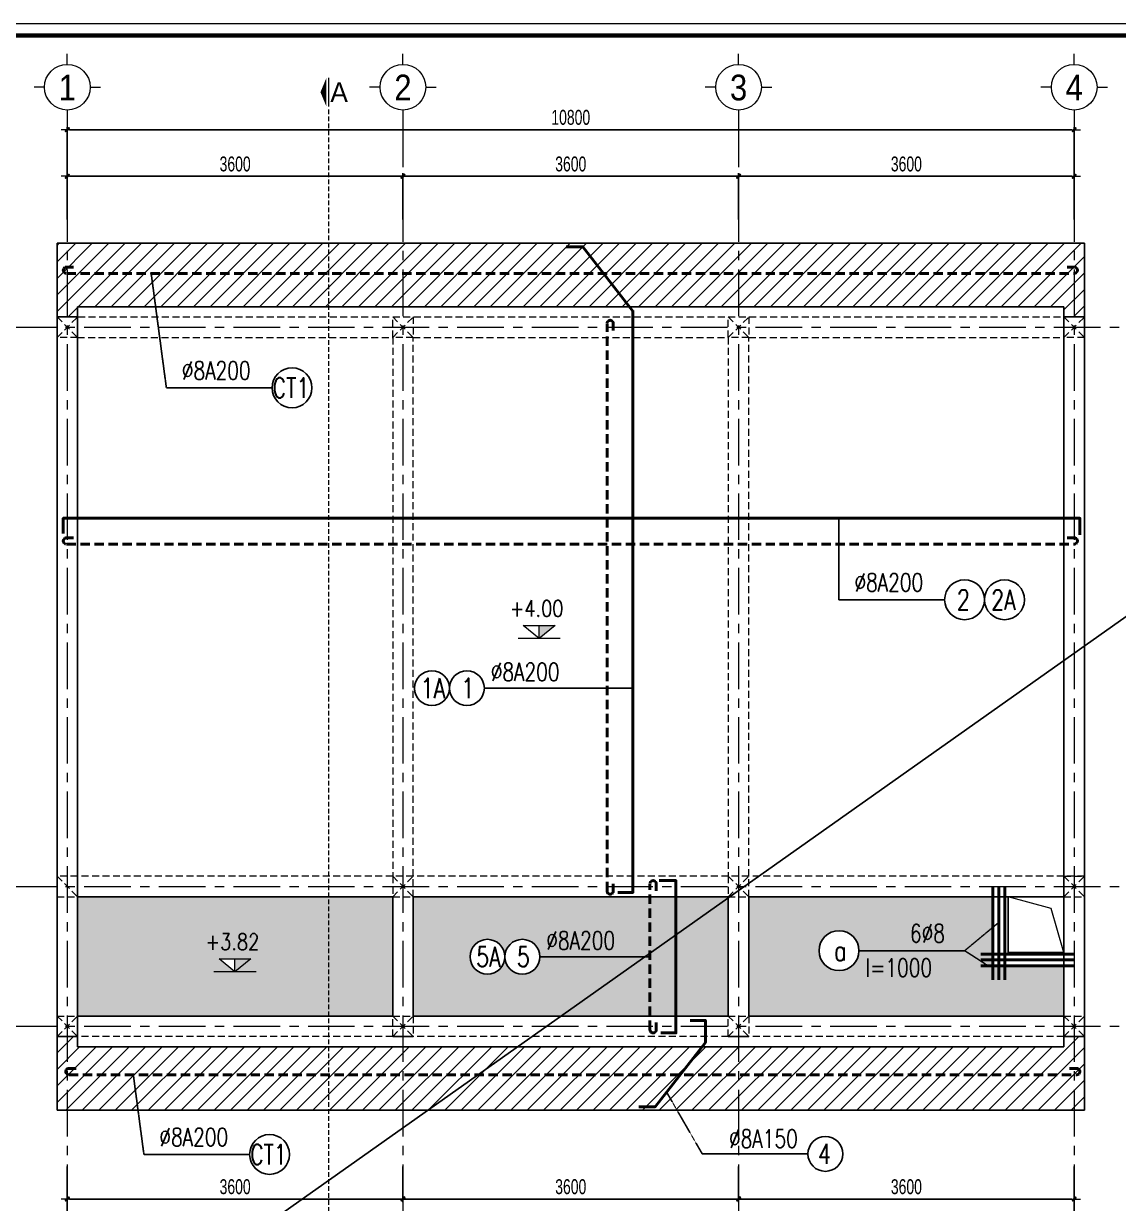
# Model space of a CAD drawing. Header units: millimetres. Extents: x -295047 to 304185, y -728047 to -308748.
# Drawn here: x -10634 to 1108, y -334331 to -321674 of the extents above; entities that cross this region are included whole.
import ezdxf
from ezdxf.enums import TextEntityAlignment as Align

# ---------------------------------------------------------------- set-up
doc = ezdxf.new("R2010")
doc.units = ezdxf.units.MM
doc.header["$MEASUREMENT"] = 0
doc.header["$PDMODE"] = 32
for name, pattern in [('CENTERX2', [4, 2.5, -0.5, 0.5, -0.5]), ('DASHDOT', [1, 0.5, -0.25, 0, -0.25]), ('HIDDEN', [0.375, 0.25, -0.125])]:
    doc.linetypes.add(name, pattern=pattern)
doc.layers.get('Defpoints').update_dxf_attribs({"color": 1})
doc.layers.add('KCS_Plotter', color=11, linetype='Continuous', plot=False)
for name, color, linetype, lineweight in [('Khungten_LCDI', 7, 'Continuous', 5), ('LC Dim', 8, 'Continuous', 18), ('LC Hatch', 252, 'Continuous', 9), ('LC ISO', 153, 'Continuous', 13), ('LC Khac', 4, 'Continuous', 9), ('LC MANH DUT', 35, 'HIDDEN', 5), ('LC Net dam2', 6, 'Continuous', 40), ('LC Net manh', 219, 'Continuous', 5), ('LC Net thay', 7, 'Continuous', 25), ('LC Net truc', 79, 'DASHDOT', 13), ('LC Text1', 3, 'Continuous', 20), ('LC Text2', 7, 'Continuous', 25)]:
    doc.layers.add(name, color=color, linetype=linetype, lineweight=lineweight)
doc.styles.add('HOATBIF', font='hoatbif.shx', dxfattribs={"width": 0.7})
doc.styles.add('Khungten', font='VHAVAN.TTF', dxfattribs={"width": 0.9, "height": 5000})
doc.styles.add('LC 1', font='VHAVANB.TTF')
doc.styles.add('LC 3', font='vnsimli.shx', dxfattribs={"width": 0.75})
doc.styles.add('T1', font='Vnsimli.shx', dxfattribs={"width": 0.8})
doc.styles.add('Title', font='VHBLACK.TTF', dxfattribs={"width": 0.8})
doc.dimstyles.new('1-70', dxfattribs={"dimscale": 70, "dimtxt": 2.5, "dimasz": 0.35, "dimexe": 0.5, "dimexo": 0, "dimgap": 0.8, "dimtad": 1, "dimdec": 0, "dimzin": 0, "dimdsep": 46, "dimtxsty": 'HOATBIF', "dimblk1": 'DOT', "dimblk2": 'DOT', "dimsah": 1, "dimcen": -1, "dimdle": 1, "dimclrd": 256, "dimclre": 256, "dimclrt": 4, "dimadec": 3, "dimazin": 2, "dimtfac": 0.3333333333333333, "dimtdec": 0, "dimtix": 1, "dimtmove": 2, "dimatfit": 3, "dimldrblk": 'DOT', "dimfxl": 1, "dimtvp": 0.8333333333333331, "dimtolj": 1, "dimtzin": 0, "dimarcsym": 0})

# ---------------------------------------------------------------- blocks, each defined once
blk = doc.blocks.new('DOT')
at = {"layer": 'LC Dim'}
blk.add_line((-3, 0), (3, 0), dxfattribs=at)
at = {"layer": 'LC Dim', "color": 4}
blk.add_line((-1, -1), (1, 1), dxfattribs=at)
blk.add_lwpolyline([(0.5, 1), (-1, -0.5), (-0.5, -1), (1, 0.5)], close=True, dxfattribs=at)
blk = doc.blocks.new('*D920')
at = {"layer": 'Defpoints', "color": 0, "linetype": 'HIDDEN', "transparency": 16777216}
for p in [(-10165.50914371408, -333935.1199011061), (634.4908562859491, -333935.1199011061), (634.4908562859491, -334783.5887099119)]:
    blk.add_point(p, dxfattribs=at)
at = {"layer": 'LC Dim', "linetype": 'HIDDEN', "lineweight": -2, "transparency": 16777216}
for p, q in [((-10165.50914371408, -333935.1199011061), (-10165.50914371408, -334815.5887099119)), ((634.4908562859491, -333935.1199011061), (634.4908562859491, -334815.5887099119)), ((-10143.10914371408, -334783.5887099119), (612.0908562859491, -334783.5887099119))]:
    blk.add_line(p, q, dxfattribs=at)
at = {"layer": 'LC Dim', "linetype": 'HIDDEN', "lineweight": -2, "transparency": 16777216, "xscale": 22.4, "yscale": 22.4, "zscale": 22.4, "rotation": 180}
blk.add_blockref('DOT', (-10165.50914371408, -334783.5887099119), dxfattribs=at)
at = {"layer": 'LC Dim', "linetype": 'HIDDEN', "lineweight": -2, "transparency": 16777216, "xscale": 22.4, "yscale": 22.4, "zscale": 22.4}
blk.add_blockref('DOT', (634.4908562859491, -334783.5887099119), dxfattribs=at)
at = {"layer": 'LC Dim', "color": 4, "linetype": 'HIDDEN', "transparency": 16777216, "insert": (-4765.509143714065, -334652.3887099119), "char_height": 160, "attachment_point": 5, "style": 'HOATBIF'}
blk.add_mtext('\\A1;10800', dxfattribs=at)
blk = doc.blocks.new('_Dot')
at = {"color": 0, "linetype": 'ByBlock', "lineweight": -2}
blk.add_line((-0.5, 0), (-1, 0), dxfattribs=at)
at = {"color": 0, "linetype": 'ByBlock', "const_width": 0.5}
blk.add_lwpolyline([(-0.25, 0, 1), (0.25, 0, 1)], format="xyb", close=True, dxfattribs=at)
blk = doc.blocks.new('*D923')
at = {"layer": 'Defpoints', "color": 0, "linetype": 'HIDDEN', "transparency": 16777216}
for p in [(-10165.50914371405, -333935.1199011061), (-6565.509143714051, -333935.1199011061), (-6565.509143714051, -334283.5887099119)]:
    blk.add_point(p, dxfattribs=at)
at = {"layer": 'LC Dim', "linetype": 'HIDDEN', "lineweight": -2, "transparency": 16777216}
for p, q in [((-10165.50914371405, -333935.1199011061), (-10165.50914371405, -334315.5887099119)), ((-6565.509143714051, -333935.1199011061), (-6565.509143714051, -334315.5887099119)), ((-10143.10914371405, -334283.5887099119), (-6587.909143714051, -334283.5887099119))]:
    blk.add_line(p, q, dxfattribs=at)
at = {"layer": 'LC Dim', "linetype": 'HIDDEN', "lineweight": -2, "transparency": 16777216, "xscale": 22.4, "yscale": 22.4, "zscale": 22.4, "rotation": 180}
blk.add_blockref('DOT', (-10165.50914371405, -334283.5887099119), dxfattribs=at)
at = {"layer": 'LC Dim', "linetype": 'HIDDEN', "lineweight": -2, "transparency": 16777216, "xscale": 22.4, "yscale": 22.4, "zscale": 22.4}
blk.add_blockref('DOT', (-6565.509143714051, -334283.5887099119), dxfattribs=at)
at = {"layer": 'LC Dim', "color": 4, "linetype": 'HIDDEN', "transparency": 16777216, "insert": (-8365.50914371405, -334152.3887099119), "char_height": 160, "attachment_point": 5, "style": 'HOATBIF'}
blk.add_mtext('\\A1;3600', dxfattribs=at)
blk = doc.blocks.new('*D924')
at = {"layer": 'Defpoints', "color": 0, "linetype": 'HIDDEN', "transparency": 16777216}
for p in [(-6565.509143714051, -333935.1199011061), (-2965.509143714051, -333935.1199011061), (-2965.509143714051, -334283.5887099119)]:
    blk.add_point(p, dxfattribs=at)
at = {"layer": 'LC Dim', "linetype": 'HIDDEN', "lineweight": -2, "transparency": 16777216}
for p, q in [((-6565.509143714051, -333935.1199011061), (-6565.509143714051, -334315.5887099119)), ((-2965.509143714051, -333935.1199011061), (-2965.509143714051, -334315.5887099119)), ((-6543.109143714051, -334283.5887099119), (-2987.909143714051, -334283.5887099119))]:
    blk.add_line(p, q, dxfattribs=at)
at = {"layer": 'LC Dim', "linetype": 'HIDDEN', "lineweight": -2, "transparency": 16777216, "xscale": 22.4, "yscale": 22.4, "zscale": 22.4, "rotation": 180}
blk.add_blockref('DOT', (-6565.509143714051, -334283.5887099119), dxfattribs=at)
at = {"layer": 'LC Dim', "linetype": 'HIDDEN', "lineweight": -2, "transparency": 16777216, "xscale": 22.4, "yscale": 22.4, "zscale": 22.4}
blk.add_blockref('DOT', (-2965.509143714051, -334283.5887099119), dxfattribs=at)
at = {"layer": 'LC Dim', "color": 4, "linetype": 'HIDDEN', "transparency": 16777216, "insert": (-4765.509143714051, -334152.3887099119), "char_height": 160, "attachment_point": 5, "style": 'HOATBIF'}
blk.add_mtext('\\A1;3600', dxfattribs=at)
blk = doc.blocks.new('*D933')
at = {"layer": 'Defpoints', "color": 0, "linetype": 'HIDDEN', "transparency": 16777216}
for p in [(634.4908562859492, -322811.6193818362), (-10165.50914371408, -323777.5881906421), (634.4908562859491, -323777.5881906421)]:
    blk.add_point(p, dxfattribs=at)
at = {"layer": 'LC Dim', "linetype": 'HIDDEN', "lineweight": -2, "transparency": 16777216}
for p, q in [((-10165.50914371408, -323777.5881906421), (-10165.50914371408, -322779.6193818362)), ((-10143.10914371408, -322811.6193818362), (612.0908562859493, -322811.6193818362)), ((634.4908562859491, -323777.5881906421), (634.4908562859492, -322779.6193818362))]:
    blk.add_line(p, q, dxfattribs=at)
at = {"layer": 'LC Dim', "linetype": 'HIDDEN', "lineweight": -2, "transparency": 16777216, "xscale": 22.4, "yscale": 22.4, "zscale": 22.4, "rotation": 180}
blk.add_blockref('DOT', (-10165.50914371408, -322811.6193818362), dxfattribs=at)
at = {"layer": 'LC Dim', "linetype": 'HIDDEN', "lineweight": -2, "transparency": 16777216, "xscale": 22.4, "yscale": 22.4, "zscale": 22.4}
blk.add_blockref('DOT', (634.4908562859492, -322811.6193818362), dxfattribs=at)
at = {"layer": 'LC Dim', "color": 4, "linetype": 'HIDDEN', "transparency": 16777216, "insert": (-4765.509143714065, -322680.4193818362), "char_height": 160, "attachment_point": 5, "style": 'HOATBIF'}
blk.add_mtext('\\A1;10800', dxfattribs=at)
blk = doc.blocks.new('*D934')
at = {"layer": 'Defpoints', "color": 0, "linetype": 'HIDDEN', "transparency": 16777216}
for p in [(-6565.509143714051, -323311.6193818362), (-10165.50914371405, -323777.5881906421), (-6565.509143714051, -323777.5881906421)]:
    blk.add_point(p, dxfattribs=at)
at = {"layer": 'LC Dim', "linetype": 'HIDDEN', "lineweight": -2, "transparency": 16777216}
for p, q in [((-10165.50914371405, -323777.5881906421), (-10165.50914371405, -323279.6193818362)), ((-10143.10914371405, -323311.6193818362), (-6587.909143714051, -323311.6193818362)), ((-6565.509143714051, -323777.5881906421), (-6565.509143714051, -323279.6193818362))]:
    blk.add_line(p, q, dxfattribs=at)
at = {"layer": 'LC Dim', "linetype": 'HIDDEN', "lineweight": -2, "transparency": 16777216, "xscale": 22.4, "yscale": 22.4, "zscale": 22.4, "rotation": 180}
blk.add_blockref('DOT', (-10165.50914371405, -323311.6193818362), dxfattribs=at)
at = {"layer": 'LC Dim', "linetype": 'HIDDEN', "lineweight": -2, "transparency": 16777216, "xscale": 22.4, "yscale": 22.4, "zscale": 22.4}
blk.add_blockref('DOT', (-6565.509143714051, -323311.6193818362), dxfattribs=at)
at = {"layer": 'LC Dim', "color": 4, "linetype": 'HIDDEN', "transparency": 16777216, "insert": (-8365.50914371405, -323180.4193818362), "char_height": 160, "attachment_point": 5, "style": 'HOATBIF'}
blk.add_mtext('\\A1;3600', dxfattribs=at)
blk = doc.blocks.new('*D935')
at = {"layer": 'Defpoints', "color": 0, "linetype": 'HIDDEN', "transparency": 16777216}
for p in [(-2965.509143714051, -323311.6193818362), (-6565.509143714051, -323777.5881906421), (-2965.509143714051, -323777.5881906421)]:
    blk.add_point(p, dxfattribs=at)
at = {"layer": 'LC Dim', "linetype": 'HIDDEN', "lineweight": -2, "transparency": 16777216}
for p, q in [((-6565.509143714051, -323777.5881906421), (-6565.509143714051, -323279.6193818362)), ((-6543.109143714051, -323311.6193818362), (-2987.909143714051, -323311.6193818362)), ((-2965.509143714051, -323777.5881906421), (-2965.509143714051, -323279.6193818362))]:
    blk.add_line(p, q, dxfattribs=at)
at = {"layer": 'LC Dim', "linetype": 'HIDDEN', "lineweight": -2, "transparency": 16777216, "xscale": 22.4, "yscale": 22.4, "zscale": 22.4, "rotation": 180}
blk.add_blockref('DOT', (-6565.509143714051, -323311.6193818362), dxfattribs=at)
at = {"layer": 'LC Dim', "linetype": 'HIDDEN', "lineweight": -2, "transparency": 16777216, "xscale": 22.4, "yscale": 22.4, "zscale": 22.4}
blk.add_blockref('DOT', (-2965.509143714051, -323311.6193818362), dxfattribs=at)
at = {"layer": 'LC Dim', "color": 4, "linetype": 'HIDDEN', "transparency": 16777216, "insert": (-4765.509143714051, -323180.4193818362), "char_height": 160, "attachment_point": 5, "style": 'HOATBIF'}
blk.add_mtext('\\A1;3600', dxfattribs=at)
blk = doc.blocks.new('*D918')
at = {"layer": 'Defpoints', "color": 0, "linetype": 'HIDDEN', "transparency": 16777216}
for p in [(-2965.509143714051, -333935.1199011061), (634.4908562859491, -333935.1199011061), (634.4908562859491, -334283.5887099119)]:
    blk.add_point(p, dxfattribs=at)
at = {"layer": 'LC Dim', "linetype": 'HIDDEN', "lineweight": -2, "transparency": 16777216}
for p, q in [((-2965.509143714051, -333935.1199011061), (-2965.509143714051, -334315.5887099119)), ((634.4908562859491, -333935.1199011061), (634.4908562859491, -334315.5887099119)), ((-2943.109143714051, -334283.5887099119), (612.0908562859491, -334283.5887099119))]:
    blk.add_line(p, q, dxfattribs=at)
at = {"layer": 'LC Dim', "linetype": 'HIDDEN', "lineweight": -2, "transparency": 16777216, "xscale": 22.4, "yscale": 22.4, "zscale": 22.4, "rotation": 180}
blk.add_blockref('DOT', (-2965.509143714051, -334283.5887099119), dxfattribs=at)
at = {"layer": 'LC Dim', "linetype": 'HIDDEN', "lineweight": -2, "transparency": 16777216, "xscale": 22.4, "yscale": 22.4, "zscale": 22.4}
blk.add_blockref('DOT', (634.4908562859491, -334283.5887099119), dxfattribs=at)
at = {"layer": 'LC Dim', "color": 4, "linetype": 'HIDDEN', "transparency": 16777216, "insert": (-1165.509143714051, -334152.3887099119), "char_height": 160, "attachment_point": 5, "style": 'HOATBIF'}
blk.add_mtext('\\A1;3600', dxfattribs=at)
blk = doc.blocks.new('*D919')
at = {"layer": 'Defpoints', "color": 0, "linetype": 'HIDDEN', "transparency": 16777216}
for p in [(634.4908562859491, -323311.6193818362), (-2965.509143714051, -323777.5881906421), (634.4908562859491, -323777.5881906421)]:
    blk.add_point(p, dxfattribs=at)
at = {"layer": 'LC Dim', "linetype": 'HIDDEN', "lineweight": -2, "transparency": 16777216}
for p, q in [((-2965.509143714051, -323777.5881906421), (-2965.509143714051, -323279.6193818362)), ((-2943.109143714051, -323311.6193818362), (612.0908562859491, -323311.6193818362)), ((634.4908562859491, -323777.5881906421), (634.4908562859491, -323279.6193818362))]:
    blk.add_line(p, q, dxfattribs=at)
at = {"layer": 'LC Dim', "linetype": 'HIDDEN', "lineweight": -2, "transparency": 16777216, "xscale": 22.4, "yscale": 22.4, "zscale": 22.4, "rotation": 180}
blk.add_blockref('DOT', (-2965.509143714051, -323311.6193818362), dxfattribs=at)
at = {"layer": 'LC Dim', "linetype": 'HIDDEN', "lineweight": -2, "transparency": 16777216, "xscale": 22.4, "yscale": 22.4, "zscale": 22.4}
blk.add_blockref('DOT', (634.4908562859491, -323311.6193818362), dxfattribs=at)
at = {"layer": 'LC Dim', "color": 4, "linetype": 'HIDDEN', "transparency": 16777216, "insert": (-1165.509143714051, -323180.4193818362), "char_height": 160, "attachment_point": 5, "style": 'HOATBIF'}
blk.add_mtext('\\A1;3600', dxfattribs=at)
blk = doc.blocks.new('TTRUC')
at = {"layer": 'LC ISO'}
for p, q in [((0, 6.94551799677526), (0, 10.13175513561828)), ((-6.94551799677526, 0), (-10.13175513561828, 0)), ((6.94551799677526, 0), (10.13175513561828, 0)), ((0, -6.94551799677526), (0, -10.13175513561828))]:
    blk.add_line(p, q, dxfattribs=at)
at = {"layer": 'LC Net manh'}
blk.add_circle((0, 0), 6.94551799677526, dxfattribs=at)
blk = doc.blocks.new('Caodo1')
at = {"layer": 'LC Text1'}
blk.add_hatch(color=256, dxfattribs=at).paths.add_polyline_path([(3.638e-12, 200.210680454169), (3.638e-12, 3.2e-15), (243.3882687822297, 200.210680454169)])
for p, q in [((3.638e-12, 0), (3.638e-12, 200.2106804541654)), ((323.6303984126134, 0), (-323.6303984126098, 0))]:
    blk.add_line(p, q, dxfattribs=at)
blk.add_lwpolyline([(-243.3882687822297, 200.210680454169), (243.3882687822297, 200.210680454169), (3.638e-12, 0), (3.638e-12, 0)], close=True, dxfattribs=at)
at = {"layer": 'LC Text1', "style": 'T1', "width": 0.8}
blk.add_attdef('%%P0,00', text='', height=250, dxfattribs=at).set_placement((-39.04586973765618, 459.5053816559738), align=Align.MIDDLE_CENTER)
blk = doc.blocks.new('lcdi fix')
at = {"layer": 'Defpoints', "lineweight": 0}
blk.add_lwpolyline([(-1199.999999582767, -14849.99999999255), (-1199.999999582767, 14849.99999999255), (40799.99891111254, 14849.99999999255), (40799.99891111254, -14849.99999999255)], close=True, dxfattribs=at)
at = {"layer": 'Khungten_LCDI', "color": 5, "lineweight": 60}
blk.add_lwpolyline([(0, -14649.99999999255), (0, 14649.99999999255), (40599.99891117215, 14649.99999999255), (40599.99891117215, -14649.99999999255)], close=True, dxfattribs=at)
at = {"color": 7, "style": 'Khungten', "width": 0.8}
for tag, p in [('REVISION', (39498.75262445212, -10746.30395446718)), ('NGAYHT', (39546.07413610817, -11609.37091637403))]:
    blk.add_attdef(tag, text='', height=199.998925739526, dxfattribs=at).set_placement(p, align=Align.CENTER)
at = {"layer": 'LC Text1', "style": 'Title', "width": 1.485915225563207}
for tag, p, p2 in [('TENBANVE1', (36912.6576448679, -8885.760238945484), (40339.14494544267, -8885.760238945484)), ('TENBANVE2', (36912.6576448679, -9562.4655643329), (40339.14494544267, -9562.4655643329))]:
    blk.add_attdef(tag, text='', height=249.9999935159642, dxfattribs=at).set_placement(p, p2, align=Align.FIT)
at = {"layer": 'LC Text1', "style": 'Title', "width": 0.7}
blk.add_attdef('SOBANVE', text='', height=249.9999935159642, dxfattribs=at).set_placement((39561.98223525287, -13896.18071823567), align=Align.CENTER)

msp = doc.modelspace()

# ---------------------------------------------------------------- hatches: boundary and pattern name
at = {"layer": 'LC Hatch', "ltscale": 2}
h = msp.add_hatch(dxfattribs=at)
h.set_pattern_fill('ANSI31', color=256, scale=1000)
h.set_pattern_definition([(45, (0, 0), (-88.38834764831844, 88.38834764831844), [])])
h.paths.add_polyline_path([(744.4908562859491, -324030.6106477519), (-10275.50914371452, -324030.6106477525), (-10275.50914371452, -324820.6106477525), (-10055.50914371452, -324820.6106477525), (-10055.50914371452, -324710.6106477525), (524.4908562859482, -324710.6106477525), (524.4908562859482, -324820.6106477525), (744.49085628595, -324820.6106477525)])
h.paths.add_polyline_path([(744.49085628595, -332540.6106477525), (524.4908562859491, -332540.6106477525), (524.4908562859482, -332650.6106477525), (-2965.509143714051, -332650.6106477525), (-6565.509143714073, -332650.6106477525), (-10055.50914371452, -332650.6106477525), (-10055.50914371452, -332540.6106477525), (-10275.50914371452, -332540.6106477525), (-10275.50914371452, -333330.6106477526), (744.49085628595, -333330.6106477526)])
h = msp.add_hatch(dxfattribs=at)
h.set_pattern_fill('AR-SAND', color=256, scale=60)
h.set_pattern_definition([(37.50000000000001, (-417, 301.5), (-3.779601486576489, 115.6094261407895), [0, -91.2, 0, -102, 0, -97.5]), (7.499999999999999, (-417, 301.5), (106.1866023160636, 169.3287639137844), [0, -49.2, 0, -82.2, 0, -31.5]), (327.5, (-490.8000000000002, 301.5), (186.8485117050897, 0.3395432122178965), [0, -30, 0, -108, 0, -141]), (317.5, (-490.8000000000002, 301.5), (180.3675962743376, 52.66053389605496), [0, -15, 0, -70.8, 0, -81])])
h.paths.add_polyline_path([(524.4908562859491, -332320.6106477526), (524.4908562859491, -331782.9820424782), (-238.174753977175, -331782.9820424782), (-238.1747539771748, -331040.6106477524), (-2855.509143714051, -331040.6106477524), (-2855.509143714051, -332320.6106477526)])
h.paths.add_polyline_path([(-2101.975276637143, -331619.3636770354, -1), (-1673.92433932867, -331619.3636770354, -1)], flags=16)
h.paths.add_polyline_path([(-3075.509143714051, -331040.6106477524), (-3638.389496534141, -331040.6106477524), (-3638.389496534483, -332320.6106477526), (-3075.509143714051, -332320.6106477526)])
h.paths.add_polyline_path([(-3915.930141445035, -332320.6106477526), (-3638.389496534483, -332320.6106477526), (-3638.389496534141, -331040.6106477524), (-3915.930141435902, -331040.6106477524)])
h.paths.add_polyline_path([(-3915.930141435902, -331040.6106477524), (-6455.50914371408, -331040.6106477524), (-6455.509143714079, -332320.6106477526), (-3915.930141445035, -332320.6106477526)])
h.paths.add_polyline_path([(-5097.210883075666, -331684.7244028245, -1), (-5471.755453220543, -331684.7244028245, -1), (-5846.300023365457, -331684.7244028245, -1), (-5471.75545322058, -331684.7244028245, -1)], flags=16)
h.paths.add_polyline_path([(-6675.50914371408, -332320.6106477526), (-6675.509143714079, -331040.6106477524), (-10055.50914371452, -331040.6106477524), (-10055.50914371452, -332320.6106477526)])
h.paths.add_polyline_path([(-8367.167891892488, -331845.6537588163), (-8537.539680040049, -331705.5062824984), (-8196.796103744928, -331705.5062824984)], flags=16)
h.paths.add_polyline_path([(-5824.154154030493, -331845.1410732443), (-5472.765256920375, -331845.1410732443), (-5472.765256920375, -331524.3077324047), (-5824.154154030493, -331524.3077324047)], flags=24)
h.paths.add_polyline_path([(-5380.859582277142, -331845.1410732443), (-5166.97068838403, -331845.1410732443), (-5166.97068838403, -331524.3077324047), (-5380.859582277142, -331524.3077324047)], flags=8)
h.paths.add_polyline_path([(-5076.812777264109, -331655.7313410542), (-4201.81275679224, -331655.7313410542), (-4201.81275679224, -331364.0646675635), (-5076.812777264109, -331364.0646675635)], flags=24)
h.paths.add_polyline_path([(-8738.24999108394, -331655.2499965957), (-8050.750008916061, -331655.2499965957), (-8050.750008916061, -331392.7500034043), (-8738.24999108394, -331392.7500034043)], flags=24)

# ---------------------------------------------------------------- linework, layer by layer
at = {"layer": 'KCS_Plotter', "ltscale": 2}
msp.add_line((-16695.0041568956, -340681.500159679), (10184.9954108064, -321673.500160138), dxfattribs=at)
at = {"layer": 'LC Hatch', "ltscale": 2}
for p, q in [((386.3360749682906, -331168.5567509374), (-75.50914371405088, -331040.6106477525)), ((524.4908562859491, -331640.6106477525), (386.3360749682906, -331168.5567509374))]:
    msp.add_line(p, q, dxfattribs=at)
at = {"layer": 'LC Khac', "color": 1, "ltscale": 2}
msp.add_line((-7364.499999999432, -322253.9684310447), (-7364.499999999942, -322564.6660071833), dxfattribs=at)
msp.add_lwpolyline([(-7450.26629379905, -322409.3172191104, 0, 301.7142857076392, 0), (-7387.914313860831, -322409.3172191104, 175.9999999961229, 175.9999999961229, 0)], format="xyseb", dxfattribs=at)
at = {"layer": 'LC MANH DUT', "ltscale": 200}
msp.add_line((-7364.499999999996, -322595.8483516939), (-7364.499999999996, -334972.6266659598), dxfattribs=at)
at = {"layer": 'LC MANH DUT', "ltscale": 300}
for p, q in [((-10275.50914371452, -324820.6106477525), (744.4908562859491, -324820.6106477525)), ((-10275.50914371452, -325040.6106477525), (-10055.50914371452, -324820.6106477525)), ((-10275.50914371452, -324820.6106477525), (-10055.50914371452, -325040.6106477525)), ((-10275.50914371452, -324820.6106477525), (-10275.50914371452, -332540.6106477525)), ((-6675.50914371408, -325040.6106477525), (-6455.50914371408, -324820.6106477525)), ((-6675.50914371408, -324820.6106477525), (-6455.50914371408, -325040.6106477525)), ((-3075.509143714051, -325040.6106477525), (-2855.509143714051, -324820.6106477525)), ((-3075.509143714051, -324820.6106477525), (-2855.509143714051, -325040.6106477525)), ((524.4908562859491, -325040.6106477525), (744.4908562859491, -324820.6106477525)), ((524.4908562859491, -324820.6106477525), (744.4908562859491, -325040.6106477525)), ((524.4908562859491, -325040.6106477525), (744.4908562859491, -324820.6106477525)), ((524.4908562859491, -324820.6106477525), (744.4908562859491, -325040.6106477525)), ((744.4908562859491, -332540.6106477525), (744.4908562859491, -324820.6106477525)), ((-10055.50914371452, -325040.6106477525), (-6675.509143714517, -325040.6106477525)), ((-6675.509143714517, -325040.6106477525), (-6675.509143714517, -330820.6106477524)), ((-6455.50914371408, -330820.6106477524), (-6455.50914371408, -325040.6106477525)), ((-6455.50914371408, -325040.6106477525), (-3075.509143714517, -325040.6106477525)), ((-3075.509143714517, -325040.6106477525), (-3075.509143714517, -330820.6106477524)), ((-2855.509143714051, -330820.6106477524), (-2855.509143714051, -325040.6106477525)), ((-2855.509143714051, -325040.6106477525), (524.4908562854689, -325040.6106477525)), ((744.4908562859491, -325040.6106477525), (524.4908562859491, -325040.6106477525)), ((-10275.50914371452, -330820.6106477526), (-10055.50914371452, -331040.6106477525)), ((-6675.509143714517, -330820.6106477524), (-10055.50914371452, -330820.6106477524)), ((-6675.50914371408, -330820.6106477526), (-6455.50914371408, -331040.6106477525)), ((-6675.50914371408, -331040.6106477525), (-6455.50914371408, -330820.6106477526)), ((-3075.509143714517, -330820.6106477524), (-6455.50914371408, -330820.6106477524)), ((-3075.509143714051, -330820.6106477526), (-2855.509143714051, -331040.6106477525)), ((-3075.509143714051, -331040.6106477525), (-2855.509143714051, -330820.6106477526)), ((524.4908562854689, -330820.6106477524), (-2855.509143714051, -330820.6106477524)), ((524.4908562859491, -330820.6106477524), (744.4908562859491, -330820.6106477524)), ((524.4908562859491, -330820.6106477526), (744.4908562859491, -331040.6106477525)), ((524.4908562859491, -331040.6106477525), (744.4908562859491, -330820.6106477526)), ((524.4908562859491, -330820.6106477526), (744.4908562859491, -331040.6106477525)), ((524.4908562859491, -331040.6106477525), (744.4908562859491, -330820.6106477526)), ((-10275.50914371452, -332540.6106477525), (-10055.50914371452, -332320.6106477526)), ((-10275.50914371452, -332320.6106477526), (-10055.50914371452, -332540.6106477525)), ((-6675.50914371408, -332540.6106477525), (-6455.50914371408, -332320.6106477526)), ((-6675.50914371408, -332320.6106477526), (-6455.50914371408, -332540.6106477525)), ((-3075.509143714051, -332540.6106477525), (-2855.509143714051, -332320.6106477526)), ((-3075.509143714051, -332320.6106477526), (-2855.509143714051, -332540.6106477525)), ((524.4908562859491, -332540.6106477525), (744.4908562859491, -332320.6106477526)), ((524.4908562859491, -332320.6106477526), (744.4908562859491, -332540.6106477525)), ((524.4908562859491, -332540.6106477525), (744.4908562859491, -332320.6106477526)), ((524.4908562859491, -332320.6106477526), (744.4908562859491, -332540.6106477525)), ((-6675.50914371408, -332540.6106477525), (-10275.50914371405, -332540.6106477525)), ((-3075.509143714051, -332540.6106477525), (-6455.50914371408, -332540.6106477525)), ((524.4908562859491, -332540.6106477525), (-2855.509143714051, -332540.6106477525))]:
    msp.add_line(p, q, dxfattribs=at)
for points in [[(-10275.50914371452, -324820.6106477525), (-10055.50914371452, -324820.6106477525), (-10055.50914371452, -325040.6106477525), (-10275.50914371452, -325040.6106477525)], [(-6675.50914371408, -324820.6106477525), (-6455.50914371408, -324820.6106477525), (-6455.50914371408, -325040.6106477525), (-6675.50914371408, -325040.6106477525)], [(-3075.509143714051, -324820.6106477525), (-2855.509143714051, -324820.6106477525), (-2855.509143714051, -325040.6106477525), (-3075.509143714051, -325040.6106477525)], [(524.4908562859491, -324820.6106477525), (744.4908562859491, -324820.6106477525), (744.4908562859491, -325040.6106477525), (524.4908562859491, -325040.6106477525)], [(524.4908562859491, -324820.6106477525), (744.4908562859491, -324820.6106477525), (744.4908562859491, -325040.6106477525), (524.4908562859491, -325040.6106477525)], [(-10275.50914371452, -331040.6106477525), (-10055.50914371452, -331040.6106477525), (-10055.50914371452, -330820.6106477526), (-10275.50914371452, -330820.6106477526)], [(-6675.50914371408, -331040.6106477525), (-6455.50914371408, -331040.6106477525), (-6455.50914371408, -330820.6106477526), (-6675.50914371408, -330820.6106477526)], [(-3075.509143714051, -331040.6106477525), (-2855.509143714051, -331040.6106477525), (-2855.509143714051, -330820.6106477526), (-3075.509143714051, -330820.6106477526)], [(524.4908562859491, -331040.6106477525), (744.4908562859491, -331040.6106477525), (744.4908562859491, -330820.6106477526), (524.4908562859491, -330820.6106477526)], [(524.4908562859491, -331040.6106477525), (744.4908562859491, -331040.6106477525), (744.4908562859491, -330820.6106477526), (524.4908562859491, -330820.6106477526)], [(-10275.50914371452, -332320.6106477526), (-10055.50914371452, -332320.6106477526), (-10055.50914371452, -332540.6106477525), (-10275.50914371452, -332540.6106477525)], [(-6675.50914371408, -332320.6106477526), (-6455.50914371408, -332320.6106477526), (-6455.50914371408, -332540.6106477525), (-6675.50914371408, -332540.6106477525)], [(-3075.509143714051, -332320.6106477526), (-2855.509143714051, -332320.6106477526), (-2855.509143714051, -332540.6106477525), (-3075.509143714051, -332540.6106477525)], [(524.4908562859491, -332320.6106477526), (744.4908562859491, -332320.6106477526), (744.4908562859491, -332540.6106477525), (524.4908562859491, -332540.6106477525)], [(524.4908562859491, -332320.6106477526), (744.4908562859491, -332320.6106477526), (744.4908562859491, -332540.6106477525), (524.4908562859491, -332540.6106477525)]]:
    msp.add_lwpolyline(points, close=True, dxfattribs=at)
at = {"layer": 'LC Net dam2', "ltscale": 2}
for p, q in [((-238.174753977175, -330930.6106477528), (-238.174753977175, -331930.6106477528)), ((-174.3172422795469, -330930.6106477528), (-174.3172422795469, -331930.6106477528)), ((-110.4597305819188, -330930.6106477528), (-110.4597305819188, -331930.6106477528)), ((634.490856285498, -331655.267019083), (-365.509143714502, -331655.267019083)), ((634.490856285498, -331719.1245307806), (-365.509143714502, -331719.1245307806)), ((634.490856285498, -331782.9820424782), (-365.509143714502, -331782.9820424782))]:
    msp.add_line(p, q, dxfattribs=at)
at = {"layer": 'LC Net dam2', "ltscale": 17}
for points in [[(-4814.230355959953, -324067.6754035708), (-4636.927693410529, -324067.6754035708), (-4098.894154898109, -324757.1762366857), (-4098.894154898546, -330993.8175626319), (-4261.196817447562, -330993.8175626319)], [(-10208.59909468389, -327142.0754545517), (-10208.59909468389, -326979.7727920027), (696, -326979.7727920024), (696, -327157.0754545517)], [(-3815.692159083519, -330867.815550037), (-3638.389496534095, -330867.815550037), (-3638.389496534095, -330867.815550037), (-3638.389496534532, -332501.633255612), (-3800.692159083548, -332501.633255612)], [(-4036.677548437168, -333293.545891926), (-3859.374885887744, -333293.545891926), (-3321.341347375324, -332604.0450588111), (-3321.341347375761, -332367.4037328648), (-3483.644009924777, -332367.4037328648)]]:
    msp.add_lwpolyline(points, dxfattribs=at)
at = {"layer": 'LC Net dam2', "linetype": 'HIDDEN', "ltscale": 400}
for points in [[(-10097.87006204468, -324285.6219347253), (-10174.91006204469, -324285.6219347254, 0.9999999999999998), (-10174.91006204469, -324353.0000000037), (635.2913706750842, -324352.9999999926, 1), (635.2913706749387, -324285.6219347138), (558.2513706749305, -324285.6219347138)], [(-4309.056734531492, -330902.2552849217), (-4309.056734531725, -330979.2952849218, -0.9999999999999998), (-4376.434799810071, -330979.2952849218), (-4376.434799798924, -324890.5071831662, -1), (-4309.056734520113, -324890.5071831663), (-4309.056734520113, -324967.5471831664)], [(-10097.87006204468, -327189.9353716433), (-10174.91006204469, -327189.9353716435, 0.9999999999999998), (-10174.91006204469, -327257.3134369217), (635.2913706750842, -327257.3134369107, 1), (635.2913706749387, -327189.9353716319), (558.2513706749305, -327189.9353716319)], [(-3848.552076167507, -332390.9042229727), (-3848.552076167711, -332467.9442229728, -0.9999999999999998), (-3915.930141446086, -332467.9442229728), (-3915.93014143491, -330901.5045826763, -1), (-3848.552076156098, -330901.5045826765), (-3848.552076156098, -330978.5445826765)], [(-10071.8609183306, -332882.6219347253), (-10148.90091833061, -332882.6219347254, 0.9999999999999998), (-10148.90091833061, -332950.0000000037), (661.3005143891678, -332949.9999999926, 1), (661.3005143890223, -332882.6219347138), (584.2605143890141, -332882.6219347138)]]:
    msp.add_lwpolyline(points, format="xyb", dxfattribs=at)
at = {"layer": 'LC Net thay'}
for p, q in [((-10275.50914371451, -324030.6106477525), (744.4908562859489, -324030.6106477519)), ((-10275.50914371452, -333330.6106477526), (-10275.50914371452, -324030.6106477525)), ((744.4908562859491, -333330.6106477529), (744.4908562859491, -324030.6106477522)), ((-10055.50914371452, -324710.6106477525), (524.4908562859491, -324710.6106477525)), ((-10055.50914371452, -331040.6106477525), (-10055.50914371452, -324710.6106477525)), ((524.4908562859491, -324710.6106477525), (524.4908562859491, -331040.6106477525)), ((-10055.50914371452, -332650.6106477525), (-10055.50914371452, -331040.6106477524)), ((524.4908562859491, -331040.6106477524), (524.4908562859491, -332650.6106477525)), ((-6675.50914371408, -332540.6106477525), (-6455.50914371408, -332540.6106477525)), ((-3075.509143714051, -332540.6106477525), (-2855.509143714051, -332540.6106477525)), ((524.4908562859491, -332540.6106477525), (744.4908562859491, -332540.6106477525)), ((-6565.509143714073, -332650.6106477525), (-10055.50914371452, -332650.6106477525)), ((-2965.509143714044, -332650.6106477525), (-6565.509143714073, -332650.6106477525)), ((524.4908562859491, -332650.6106477525), (-2965.509143714051, -332650.6106477525)), ((744.4908562859489, -333330.6106477526), (-10275.50914371451, -333330.6106477526))]:
    msp.add_line(p, q, dxfattribs=at)
at = {"layer": 'LC Net thay', "ltscale": 2}
for p, q in [((-10055.50914371452, -324820.6106477525), (-10275.50914371452, -324820.6106477525)), ((524.4908562859491, -324820.6106477525), (744.490856285949, -324820.6106477525)), ((-10275.50914371405, -332540.6106477525), (-10055.50914371452, -332540.6106477525))]:
    msp.add_line(p, q, dxfattribs=at)
at = {"layer": 'LC Net thay', "ltscale": 300}
for p, q in [((-6675.50914371408, -331040.6106477524), (-10055.50914371452, -331040.6106477524)), ((-6675.50914371408, -331040.6106477524), (-6675.50914371408, -332320.6106477526)), ((-6455.50914371408, -332320.6106477526), (-6455.50914371408, -331040.6106477524)), ((-3075.509143714051, -331040.6106477524), (-6455.50914371408, -331040.6106477524)), ((-3075.509143714051, -331040.6106477524), (-3075.509143714051, -332320.6106477526)), ((-2855.509143714051, -332320.6106477526), (-2855.509143714051, -331040.6106477524)), ((524.4908562859491, -331040.6106477524), (-2855.509143714051, -331040.6106477524)), ((524.4908562859491, -331040.6106477524), (524.4908562859491, -332320.6106477526)), ((-10055.50914371452, -332320.6106477526), (-6675.50914371408, -332320.6106477526)), ((-6455.50914371408, -332320.6106477526), (-3075.509143714051, -332320.6106477526)), ((-2855.509143714051, -332320.6106477526), (524.4908562859491, -332320.6106477526))]:
    msp.add_line(p, q, dxfattribs=at)
at = {"layer": 'LC Net thay', "ltscale": 2}
msp.add_lwpolyline([(524.4908562859491, -331640.6106477525), (-75.50914371405088, -331640.6106477525), (-75.50914371405088, -331040.6106477525), (524.4908562859491, -331040.6106477525)], close=True, dxfattribs=at)
at = {"layer": 'LC Net truc', "linetype": 'CENTERX2', "ltscale": 200}
for p, q in [((-10165.50914371408, -322712.9971832933), (-10165.50914371408, -334867.2887436975)), ((-6565.50914371408, -322712.9971832933), (-6565.50914371408, -334867.2887436975)), ((-2965.509143714051, -322712.9971832933), (-2965.509143714051, -334867.2887436975)), ((634.4908562859491, -322712.9971832933), (634.4908562859491, -334867.2887436975)), ((634.4908562859491, -322712.9971832933), (634.4908562859491, -334867.2887436975)), ((-10783.62883216675, -324930.6106477526), (1783.015183479903, -324930.6106477526)), ((-10783.62883216675, -330930.6106477526), (1783.015183479903, -330930.6106477526)), ((-10783.62883216675, -332430.6106477525), (1783.015183479903, -332430.6106477525))]:
    msp.add_line(p, q, dxfattribs=at)
at = {"layer": 'LC Text2', "ltscale": 100}
for centre, radius in [((-7755.229982826255, -325580.8475089452), 214.0254686542367), ((-541.1593249965372, -327854.3879687074), 214.0254686542367), ((-113.1083876881312, -327854.3879687074), 214.0254686542367), ((-6254.398414033247, -328803.1849933129), 187.2722850724571), ((-5879.85384388837, -328803.1849933129), 187.2722850724571), ((-1887.949807982906, -331619.3636770354), 214.0254686542367), ((-5659.027738293, -331684.7244028245), 187.2722850724571), ((-5284.483168148123, -331684.7244028245), 187.2722850724571), ((-7996.229982826255, -333805.3475089452), 214.0254686542367), ((-2034.056388507903, -333799.3690543363), 187.2722850724571)]:
    msp.add_circle(centre, radius, dxfattribs=at)

# ---------------------------------------------------------------- block references
at = {"layer": 'LC ISO', "xscale": 35.27454594575228, "yscale": 35.27454594575228, "zscale": 35.27454594575228}
for p in [(-10165.50914371408, -322355.6041212509), (-6565.510053261401, -322355.6041212509), (-2965.510053261401, -322355.6041212509), (634.4899467385985, -322355.6041212509)]:
    msp.add_blockref('TTRUC', p, dxfattribs=at)
at = {"layer": 'LC Net thay', "xscale": 0.6399999999848659, "yscale": 0.6399999999848659, "zscale": 0.6399999999848659}
msp.add_blockref('lcdi fix', (-15927.00415718083, -331177.5001599081), dxfattribs=at)
at = {"layer": 'LC Text1'}
ref = msp.add_blockref('Caodo1', (-5104.169025422831, -328269.6537588163), dxfattribs=dict(at, xscale=0.7, yscale=0.7, zscale=0.7))
ref.add_attrib('%%P0,00', '+4.00', dxfattribs={"layer": 'LC Text2', "height": 174.9999954609155, "style": 'T1', "width": 0.8}).set_placement((-5131.501133530342, -327948), align=Align.MIDDLE_CENTER)
ref = msp.add_blockref('Caodo1', (-8367.167891892488, -331845.6537588163), dxfattribs=dict(at, xscale=0.7, yscale=0.7, zscale=0.7))
ref.add_attrib('%%P0,00', '+3.82', dxfattribs={"layer": 'LC Text2', "height": 174.9999954609155, "style": 'T1', "width": 0.8}).set_placement((-8394.5, -331524), align=Align.MIDDLE_CENTER)

# ---------------------------------------------------------------- texts
at = {"ltscale": 2, "style": 'LC 1'}
msp.add_attdef('A', text='A', height=211.1999999950054, dxfattribs=at).set_placement((-7250.089798403234, -322409.317219114), align=Align.MIDDLE_CENTER)
at = {"layer": 'LC Text1', "ltscale": 0.2, "style": 'LC 1', "width": 0.9}
for s, p in [('1', (-10165.50914371408, -322580.3042928613)), ('2', (-6565.510053261401, -322580.3042928613)), ('3', (-2965.510053261401, -322580.3042928613)), ('4', (634.4899467385985, -322580.3042928613))]:
    msp.add_text(s, height=276.1994949494022, dxfattribs=at).set_placement(p, align=Align.BOTTOM_CENTER)
at = {"layer": 'LC Text2', "linetype": 'ByBlock', "style": 'LC 3', "width": 0.75}
for s, p in [('%%C8A200', (-8937.01203894904, -325492.1570243523)), ('%%C8A200', (-1722.941381119323, -327765.6974841145)), ('%%C8A200', (-5623.572340755913, -328725.5808192941)), ('6%%C8', (-1126.802682336387, -331530.6731924426)), ('%%C8A200', (-5028.201665015666, -331607.1202288058)), ('l=1000', (-1602.993169668009, -331898.7453319525)), ('%%C8A200', (-9178.01203894904, -333716.6570243523)), ('%%C8A150', (-3068.11568761534, -333733.7648803176))]:
    msp.add_text(s, height=194.4444489937457, dxfattribs=at).set_placement(p)
at = {"layer": 'LC Text2', "ltscale": 100, "style": 'LC 3', "width": 0.75}
for s, p in [('CT1', (-7767.307734617738, -325580.8475089452)), ('2', (-553.2370767880202, -327854.3879687074)), ('2A', (-125.1861394796142, -327854.3879687074)), ('1A', (-6243.830381215681, -328803.1849933129)), ('1', (-5869.285811070833, -328803.1849933129)), ('5A', (-5648.459705475434, -331684.7244028245)), ('5', (-5273.915135330586, -331684.7244028245)), ('a', (-1875.872056191423, -331619.3636770354)), ('CT1', (-8008.307734617738, -333805.3475089452)), ('4', (-2044.624421325469, -333799.3690543363))]:
    msp.add_text(s, height=213.8888938931202, dxfattribs=at).set_placement(p, align=Align.MIDDLE_CENTER)

# ---------------------------------------------------------------- dimensions: what is measured, and where the dimension line sits
at = {"layer": 'LC Dim', "linetype": 'HIDDEN'}
for base, p1, p2, picture, middle in [((634.4908562859492, -322811.6193818362), (-10165.50914371408, -323777.5881906421), (634.4908562859491, -323777.5881906421), '*D933', (-4765.509143714065, -322680.4193818362)), ((-6565.509143714051, -323311.6193818362), (-10165.50914371405, -323777.5881906421), (-6565.509143714051, -323777.5881906421), '*D934', (-8365.50914371405, -323180.4193818362)), ((-2965.509143714051, -323311.6193818362), (-6565.509143714051, -323777.5881906421), (-2965.509143714051, -323777.5881906421), '*D935', (-4765.509143714051, -323180.4193818362)), ((634.4908562859491, -323311.6193818362), (-2965.509143714051, -323777.5881906421), (634.4908562859491, -323777.5881906421), '*D919', (-1165.509143714051, -323180.4193818362)), ((634.4908562859491, -334783.5887099119), (-10165.50914371408, -333935.1199011061), (634.4908562859491, -333935.1199011061), '*D920', (-4765.509143714065, -334652.3887099119)), ((-6565.509143714051, -334283.5887099119), (-10165.50914371405, -333935.1199011061), (-6565.509143714051, -333935.1199011061), '*D923', (-8365.50914371405, -334152.3887099119)), ((-2965.509143714051, -334283.5887099119), (-6565.509143714051, -333935.1199011061), (-2965.509143714051, -333935.1199011061), '*D924', (-4765.509143714051, -334152.3887099119)), ((634.4908562859491, -334283.5887099119), (-2965.509143714051, -333935.1199011061), (634.4908562859491, -333935.1199011061), '*D918', (-1165.509143714051, -334152.3887099119))]:
    dim = msp.add_linear_dim(base=base, p1=p1, p2=p2, dimstyle='1-70', override={"dimscale": 64}, dxfattribs=at)
    dim.commit()
    dim.dimension.update_dxf_attribs({"geometry": picture, "text_midpoint": middle})

# ---------------------------------------------------------------- leaders
for points in [[(-9265.999999999955, -324353.0000000027), (-9103.110807784724, -325580.8475089452), (-7969.255451480429, -325580.8475089452)], [(-1889.040149955006, -326979.7727919969), (-1889.040149955006, -327854.3879687074), (-755.1847936507111, -327854.3879687074)], [(-1889.040149955006, -327257.3134369135), (-1889.040149955006, -327854.3879687074), (-755.1847936507111, -327854.3879687074)], [(-4376.434799805356, -328803.1849933129), (-4731.477202807539, -328803.1849933129), (-5692.581558815975, -328803.1849933129)], [(-4098.894154898429, -328803.1849933129), (-4731.477202807539, -328803.1849933129), (-5692.581558815975, -328803.1849933129)], [(-174.3172422795469, -331315.3136864926), (-540.0689830244373, -331619.3636770354), (-1673.924339328732, -331619.3636770354)], [(-3916.535759166996, -331684.7244028245), (-4194.682021799708, -331684.7244028245), (-5097.21088307567, -331684.7244028245)], [(-287.5, -331782.9820424782), (-540.0689830244373, -331619.3636770354)], [(-9457.583257563972, -332950.0000000021), (-9344.110807784724, -333805.3475089452), (-8210.255451480429, -333805.3475089452)], [(-3737.399557996323, -333137.2320486791), (-3355.184029884593, -333799.3690543363), (-2221.328673580298, -333799.3690543363)]]:
    msp.add_leader(points, dimstyle='1-70', override={"dimscale": 64}, dxfattribs=at)

doc.saveas('drawing.dxf')
